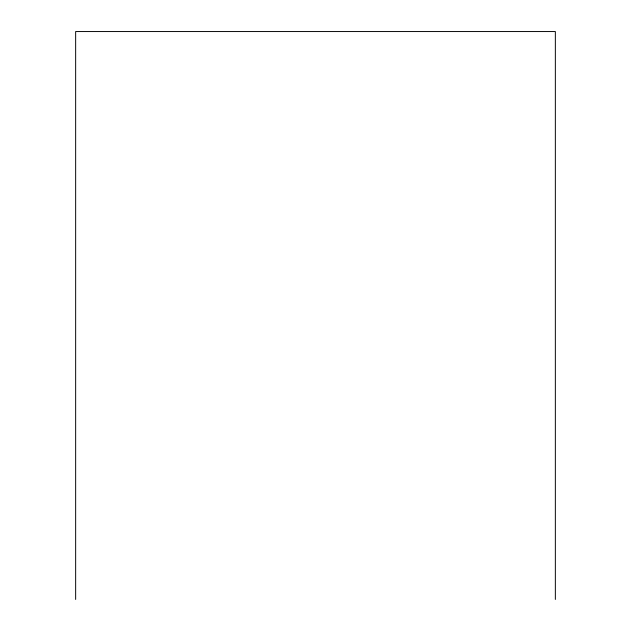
<?xml version="1.0" encoding="UTF-8"?>
<svg xmlns="http://www.w3.org/2000/svg" width="631" height="631" viewBox="0 0 631 631"><rect width="100%" height="100%" fill="white"/><g stroke="black" fill="none" stroke-linecap="round" stroke-linejoin="round"><path stroke-width="0.95" d="M555.351 599.45L555.351 31.55L75.649 31.55L75.649 599.45"/></g></svg>
